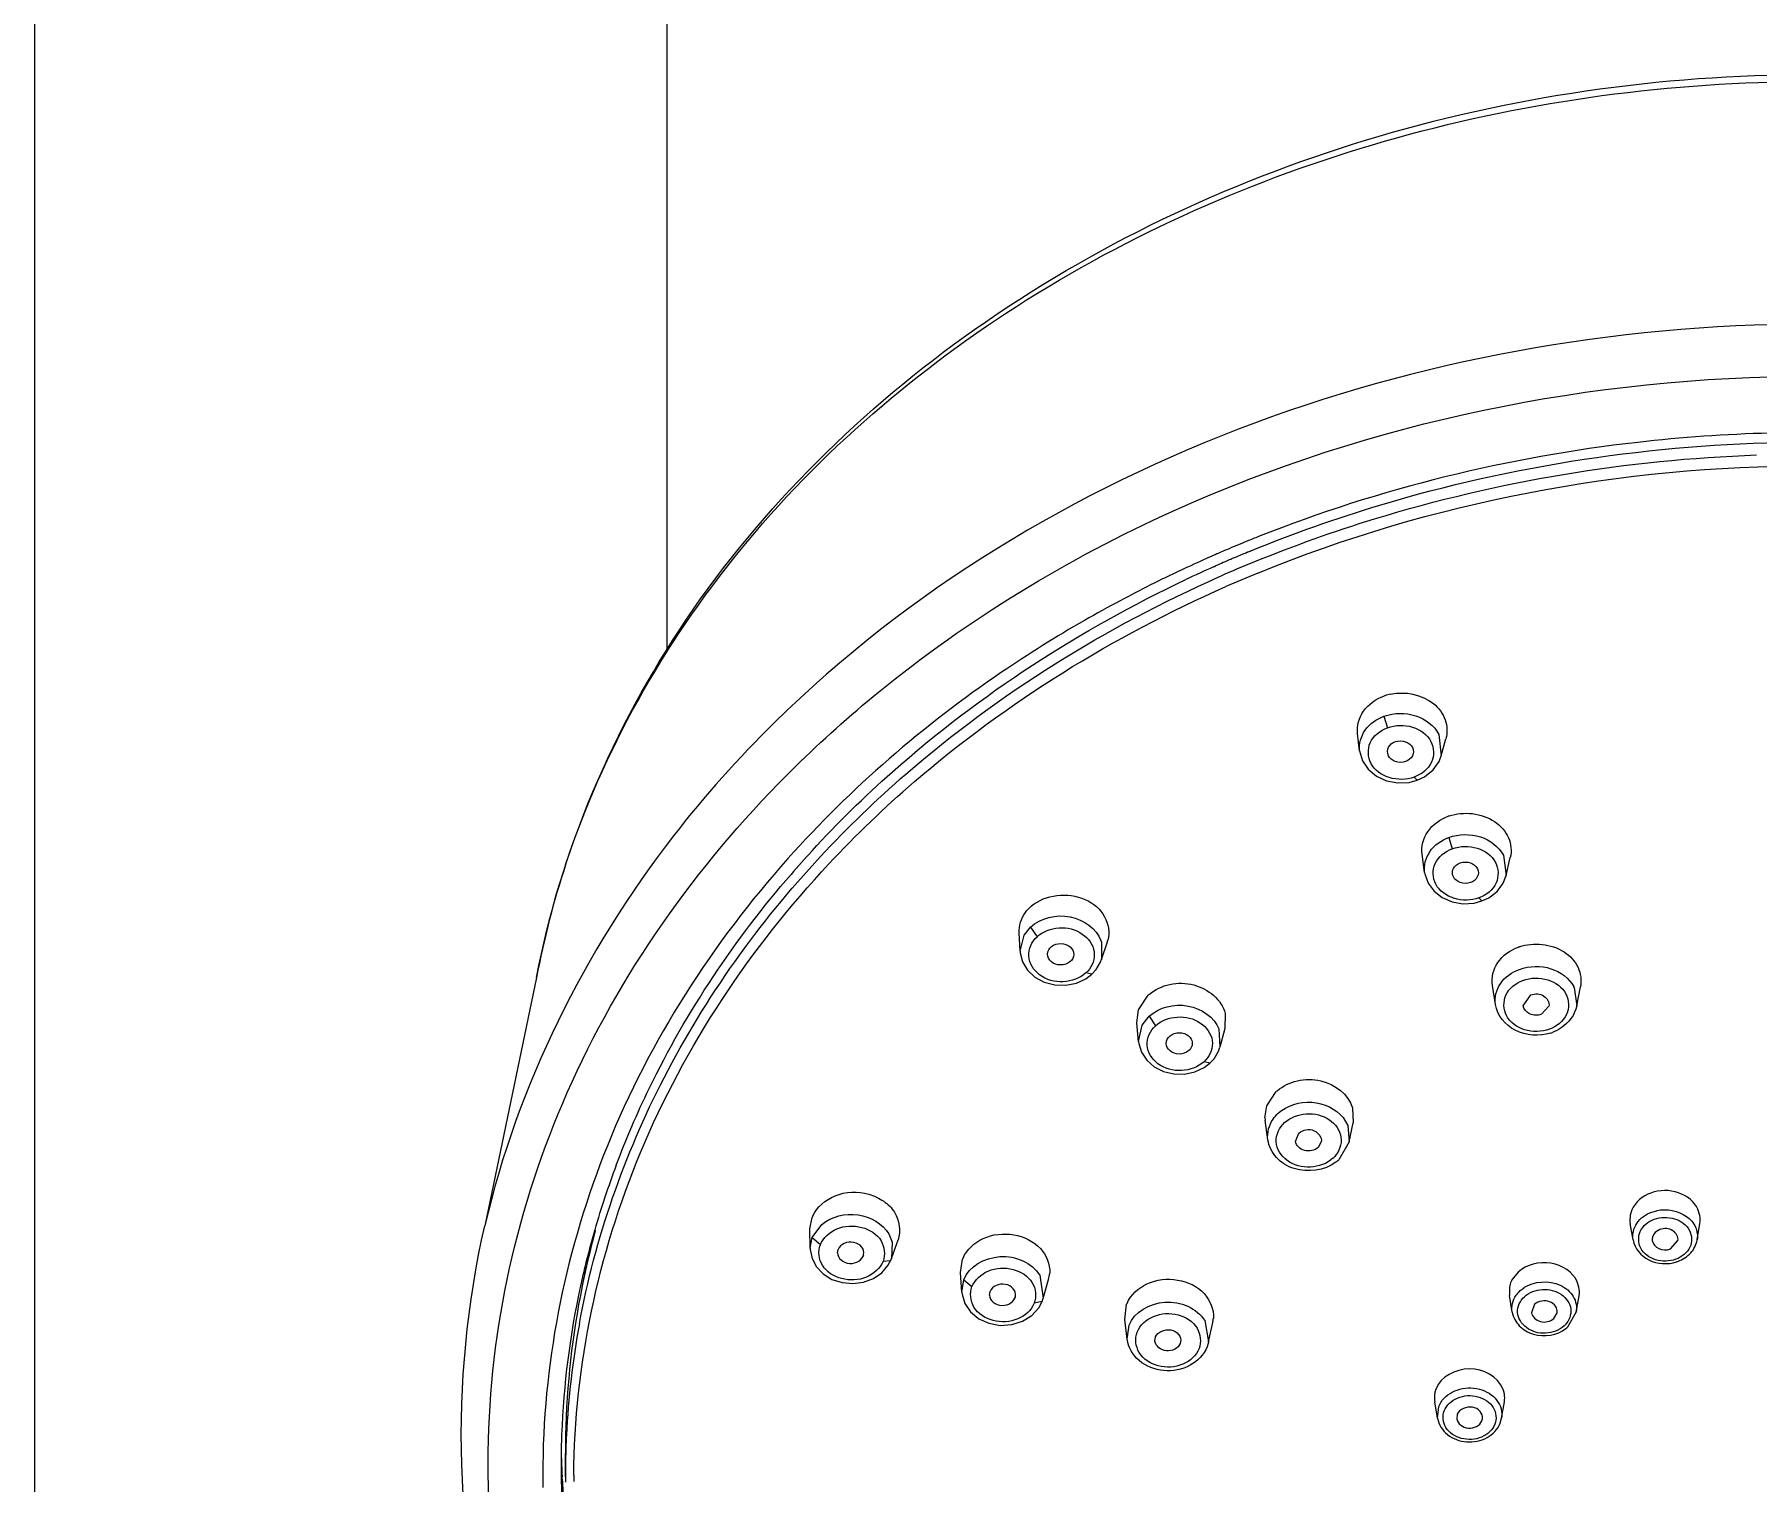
# Model space of a CAD drawing. Header units: millimetres. Extents: x 6110 to 6704, y -2661 to -1821.
# Drawn here: x 6292.53 to 6307.51, y -2176.6 to -2164.02 of the extents above; entities that cross this region are included whole.
import ezdxf

# ---------------------------------------------------------------- set-up
doc = ezdxf.new("R2010")
doc.units = ezdxf.units.MM
doc.header["$LTSCALE"] = 0.1
doc.layers.get('0').update_dxf_attribs({"lineweight": 15})
doc.layers.add('DIM', color=3, linetype='Continuous', lineweight=9)
doc.styles.get("Standard").update_dxf_attribs({"font": 'arial.ttf'})
doc.dimstyles.new('ISO-25', dxfattribs={"dimtxt": 2.5, "dimasz": 2.5, "dimexe": 1.25, "dimexo": 0.625, "dimtad": 1, "dimlfac": 5, "dimtxsty": 'Standard', "dimcen": 2.5, "dimadec": 0, "dimazin": 0, "dimtfac": 1, "dimtmove": 0, "dimatfit": 3, "dimfxl": 0, "dimarcsym": 0})

# ---------------------------------------------------------------- blocks, each defined once
blk = doc.blocks.new('*D77')
at = {"layer": 'Defpoints', "color": 0}
for p in [(6295.279, -2068.044), (6383.721, -2580.443), (6409.353, -2580.443)]:
    blk.add_point(p, dxfattribs=at)
at = {"layer": 'DIM', "color": 0, "lineweight": -2}
for p, q in [((6295.904, -2068.044), (6410.603, -2068.044)), ((6409.353, -2072.044), (6409.353, -2576.443)), ((6384.346, -2580.443), (6410.603, -2580.443))]:
    blk.add_line(p, q, dxfattribs=at)
at = {"layer": 'DIM', "color": 0}
for points in [[(6408.686, -2072.044), (6410.019, -2072.044), (6409.353, -2068.044)], [(6408.686, -2576.443), (6410.019, -2576.443), (6409.353, -2580.443)]]:
    blk.add_solid(points, dxfattribs=at)
at = {"layer": 'DIM', "color": 0, "insert": (6406.106, -2324.243), "char_height": 4, "attachment_point": 5, "rotation": 90}
blk.add_mtext('(2280)', dxfattribs=at)

msp = doc.modelspace()

# ---------------------------------------------------------------- linework, layer by layer
at = {"color": 7, "linetype": 'Continuous'}
for p, q in [((6292.5287, -2157.849), (6292.5287, -2215.5681)), ((6298.0287, -2157.849), (6298.0287, -2169.3871)), ((6303.0818, -2168.518), (6303.102, -2168.5097)), ((6304.2683, -2169.9447), (6304.2988, -2170.0438)), ((6304.0567, -2170.2458), (6304.0392, -2170.0947)), ((6304.7452, -2170.1021), (6304.7657, -2170.289)), ((6304.7657, -2170.2891), (6304.8068, -2170.1414)), ((6304.488, -2170.5194), (6304.5576, -2170.5009)), ((6304.5575, -2170.5008), (6304.5318, -2170.4733)), ((6304.8322, -2170.9991), (6304.8627, -2171.0967)), ((6304.6219, -2171.3036), (6304.6, -2171.1441)), ((6305.3066, -2171.1525), (6305.3305, -2171.3282)), ((6305.3304, -2171.3286), (6305.367, -2171.1724)), ((6305.0522, -2171.5689), (6305.1199, -2171.5507)), ((6305.1198, -2171.5507), (6305.0941, -2171.5232)), ((6301.1023, -2171.9876), (6301.0946, -2171.8291)), ((6301.1022, -2171.9874), (6301.1372, -2171.8475)), ((6301.1372, -2171.8475), (6301.1942, -2171.7774)), ((6301.1942, -2171.7774), (6301.25, -2171.8614)), ((6301.8607, -2171.9098), (6301.8095, -2172.0631)), ((6301.8107, -2171.9071), (6301.8098, -2172.0624)), ((6296.8961, -2172.216), (6296.4469, -2174.3761)), ((6301.7262, -2172.1885), (6301.6758, -2172.176)), ((6301.6761, -2172.2265), (6301.7263, -2172.1886)), ((6305.2378, -2172.4519), (6305.2116, -2172.2849)), ((6305.9226, -2172.3027), (6305.9452, -2172.4618)), ((6305.9451, -2172.4621), (6305.9775, -2172.2972)), ((6302.1321, -2172.4966), (6302.2166, -2172.3712)), ((6305.4794, -2172.4624), (6305.5455, -2172.3672)), ((6305.703, -2172.4652), (6305.6373, -2172.5363)), ((6302.1181, -2172.6104), (6302.1321, -2172.4966)), ((6302.1337, -2172.7743), (6302.1181, -2172.6103)), ((6302.1641, -2172.6301), (6302.2246, -2172.5537)), ((6302.2247, -2172.5537), (6302.2804, -2172.6362)), ((6302.8863, -2172.528), (6302.8846, -2172.6605)), ((6302.1336, -2172.7735), (6302.1641, -2172.6301)), ((6302.8327, -2172.664), (6302.8417, -2172.8197)), ((6302.8846, -2172.6605), (6302.8415, -2172.8208)), ((6302.7536, -2172.9611), (6302.7032, -2172.9486)), ((6302.7051, -2172.998), (6302.7537, -2172.9612)), ((6303.2479, -2173.3311), (6303.3316, -2173.2078)), ((6303.2327, -2173.4377), (6303.2479, -2173.3311)), ((6303.995, -2173.3489), (6304.0005, -2173.4797)), ((6303.2582, -2173.627), (6303.2347, -2173.4575)), ((6303.9131, -2173.435), (6303.9532, -2173.5041)), ((6303.9532, -2173.5041), (6303.9657, -2173.6452)), ((6303.9656, -2173.6455), (6304.0005, -2173.4797)), ((6303.4995, -2173.6412), (6303.5279, -2173.5701)), ((6303.7231, -2173.6465), (6303.6956, -2173.6939)), ((6303.9656, -2173.6451), (6303.8742, -2173.8012)), ((6306.4247, -2174.2374), (6306.4111, -2174.2825)), ((6306.5992, -2174.2556), (6306.6421, -2174.2447)), ((6307.0166, -2174.2856), (6306.9995, -2174.2313)), ((6296.4471, -2174.375), (6296.4469, -2174.3761)), ((6299.2752, -2174.4028), (6299.2943, -2174.3018)), ((6299.2767, -2174.5708), (6299.2752, -2174.4027)), ((6299.2943, -2174.4775), (6299.3793, -2174.3628)), ((6306.4348, -2174.4987), (6306.4105, -2174.3558)), ((6306.9927, -2174.4986), (6307.0167, -2174.3568)), ((6299.2767, -2174.5708), (6299.2943, -2174.4775)), ((6299.2943, -2174.4775), (6299.3656, -2174.5394)), ((6299.9599, -2174.4441), (6299.9905, -2174.5165)), ((6299.9839, -2174.6598), (6300.0409, -2174.4987)), ((6299.9905, -2174.5165), (6299.9839, -2174.6597)), ((6306.7595, -2174.5768), (6306.8253, -2174.5041)), ((6299.5157, -2174.6091), (6299.5212, -2174.5809)), ((6299.7395, -2174.6344), (6299.738, -2174.6386)), ((6299.9719, -2174.6799), (6299.9106, -2174.6846)), ((6299.953, -2174.7213), (6299.9803, -2174.6694)), ((6299.9839, -2174.6597), (6299.9806, -2174.6686)), ((6300.5844, -2174.7814), (6300.6027, -2174.6648)), ((6300.5961, -2174.9516), (6300.5844, -2174.7813)), ((6300.5961, -2174.9517), (6300.613, -2174.8441)), ((6300.613, -2174.8441), (6300.6843, -2174.9045)), ((6301.2742, -2174.8059), (6301.3045, -2175.0055)), ((6301.3041, -2175.0072), (6301.3507, -2174.8428)), ((6305.4348, -2174.7787), (6305.3815, -2174.8467)), ((6305.9645, -2174.9088), (6305.9501, -2174.8631)), ((6300.8363, -2174.9791), (6300.8417, -2174.9464)), ((6301.0601, -2174.9947), (6301.0573, -2175.0039)), ((6301.2951, -2175.0334), (6301.3046, -2175.0053)), ((6305.3596, -2174.9097), (6305.3591, -2174.982)), ((6305.3835, -2175.1254), (6305.3591, -2174.982)), ((6305.4532, -2174.9388), (6305.487, -2174.9145)), ((6305.9414, -2175.1253), (6305.9654, -2174.9836)), ((6301.2951, -2175.0335), (6301.2254, -2175.0487)), ((6302.0128, -2175.1895), (6302.0297, -2175.058)), ((6305.5788, -2175.0575), (6305.5508, -2175.1309)), ((6305.746, -2175.181), (6305.7741, -2175.1308)), ((6305.8684, -2175.2549), (6305.9414, -2175.1253)), ((6302.0348, -2175.362), (6302.0128, -2175.1895)), ((6302.0348, -2175.3619), (6302.0503, -2175.2409)), ((6302.7086, -2175.1999), (6302.7422, -2175.3853)), ((6302.7422, -2175.3853), (6302.7787, -2175.2176)), ((6302.2759, -2175.3792), (6302.2809, -2175.3422)), ((6302.4995, -2175.3856), (6302.4955, -2175.3994)), ((6302.742, -2175.3864), (6302.7292, -2175.4279)), ((6304.7338, -2176.0488), (6304.7093, -2175.9052)), ((6304.7448, -2175.9454), (6304.7637, -2175.912)), ((6305.2916, -2176.0487), (6305.3157, -2175.907)), ((6304.7338, -2176.0488), (6304.7448, -2175.9454)), ((6304.9057, -2176.0142), (6304.9011, -2176.0543)), ((6305.1197, -2176.0712), (6305.1243, -2176.0541)), ((6305.2797, -2176.0913), (6305.2894, -2176.0488)), ((6297.1472, -2176.558), (6297.1471, -2176.3554)), ((6297.1096, -2176.4626), (6297.1096, -2176.4641)), ((6297.1195, -2176.5788), (6297.1184, -2176.5576))]:
    msp.add_line(p, q, dxfattribs=at)
for points in [[(6304.0567, -2170.2461), (6304.0815, -2170.332), (6304.131, -2170.4059), (6304.2024, -2170.4655), (6304.2905, -2170.5062), (6304.3883, -2170.5247), (6304.488, -2170.5194)], [(6304.5576, -2170.5009), (6304.6215, -2170.4706), (6304.6953, -2170.4118), (6304.7471, -2170.3378), (6304.7657, -2170.289)], [(6304.6219, -2171.3036), (6304.6238, -2171.3151), (6304.6517, -2171.395), (6304.7034, -2171.4654), (6304.7748, -2171.5211), (6304.8608, -2171.5584), (6304.9555, -2171.5748), (6305.0522, -2171.5689)], [(6305.1199, -2171.5507), (6305.1797, -2171.5229), (6305.2519, -2171.4675), (6305.3043, -2171.3972), (6305.3305, -2171.3281)], [(6301.1022, -2171.9874), (6301.1033, -2172.0017), (6301.1238, -2172.0811), (6301.1675, -2172.1532), (6301.2316, -2172.2131), (6301.3122, -2172.2568), (6301.4038, -2172.281), (6301.4996, -2172.2838), (6301.5926, -2172.2652), (6301.6761, -2172.2265)], [(6301.7263, -2172.1886), (6301.7645, -2172.1471), (6301.8047, -2172.0765), (6301.8095, -2172.0632)], [(6302.1336, -2172.7734), (6302.1356, -2172.7897), (6302.1594, -2172.8664), (6302.2051, -2172.9353), (6302.2699, -2172.992), (6302.35, -2173.0327), (6302.4399, -2173.0544), (6302.5334, -2173.0557), (6302.6239, -2173.0364), (6302.7051, -2172.998)], [(6302.7537, -2172.9611), (6302.7897, -2172.9225), (6302.8294, -2172.8555), (6302.8414, -2172.8209)], [(6299.2767, -2174.5708), (6299.2771, -2174.5829), (6299.2931, -2174.6608), (6299.3318, -2174.7331), (6299.3909, -2174.7945), (6299.4665, -2174.8411), (6299.5538, -2174.8696), (6299.6473, -2174.8781), (6299.7403, -2174.8659), (6299.8262, -2174.8336), (6299.899, -2174.7838), (6299.953, -2174.7213)], [(6300.5961, -2174.9518), (6300.5979, -2174.9693), (6300.6226, -2175.0512), (6300.6725, -2175.1245), (6300.744, -2175.1833), (6300.8319, -2175.2232), (6300.9298, -2175.241), (6301.0298, -2175.2351), (6301.124, -2175.2058), (6301.2047, -2175.1557), (6301.2658, -2175.0889), (6301.2951, -2175.0335)]]:
    msp.add_lwpolyline(points, dxfattribs=at)
for centre, radius, start, end in [((6307.649, -2179.6424), 12.1156, 112.16862, 113.08852), ((6307.6792, -2179.7162), 12.1953, 111.66378, 112.16908), ((6307.5641, -2179.4475), 11.903, 113.98884, 115.15421), ((6307.5904, -2179.5062), 11.9674, 113.77765, 113.98965), ((6307.6122, -2179.556), 12.0217, 113.08881, 113.7773), ((6307.6062, -2179.4607), 11.8411, 113.21502, 113.9342), ((6307.6367, -2179.5319), 11.9186, 112.46774, 113.1622), ((6307.4797, -2179.2702), 11.7066, 115.14915, 118.05816), ((6307.5662, -2179.3712), 11.7431, 114.01773, 115.31153), ((6307.6343, -2179.5621), 11.8459, 112.3203, 113.82973), ((6307.6381, -2179.5878), 11.7692, 112.3127, 113.77506), ((6307.3606, -2179.0451), 11.4519, 118.06199, 119.83687), ((6304.4152, -2170.1713), 0.4283, 108.95308, 110.06869), ((6304.4204, -2170.1871), 0.4449, 102.22892, 108.92143), ((6304.9748, -2171.2168), 0.4283, 108.98986, 110.06877), ((6306.0926, -2177.3619), 9.2342, 137.42197, 139.12734), ((6304.5619, -2173.6753), 7.8035, 161.78215, 169.22151), ((6301.4289, -2171.8593), 0.3485, 130.54349, 132.33904), ((6301.5612, -2171.9865), 0.2619, 17.64567, 20.6086), ((6301.6002, -2171.8228), 0.2746, 341.53967, 345.45565), ((6305.585, -2172.3543), 0.4283, 109.02459, 110.06884), ((6301.5085, -2171.9923), 0.2485, 312.31825, 317.51375), ((6305.6822, -2172.4233), 0.269, 26.61803, 28.32446), ((6302.4512, -2172.6287), 0.3484, 130.59947, 132.33925), ((6305.5983, -2172.3237), 0.3934, 287.36357, 290.05258), ((6302.5362, -2172.7652), 0.2481, 312.31834, 317.51878), ((6303.566, -2173.4651), 0.3481, 130.65167, 132.33944), ((6303.4968, -2173.421), 0.2647, 183.63078, 187.92665), ((6303.6567, -2173.6054), 0.2479, 312.34462, 317.56726), ((6303.6466, -2173.551), 0.3382, 306.54575, 312.29862), ((6304.7568, -2176.5416), 7.6565, 159.39521, 163.84461), ((6304.6408, -2176.5071), 7.5355, 163.85109, 166.40539), ((6304.6568, -2176.3907), 7.5129, 164.80983, 167.2912), ((6299.5528, -2174.4042), 0.278, 156.45713, 158.39276), ((6306.6175, -2174.3209), 0.21, 169.46283, 189.59819), ((6306.8094, -2174.3216), 0.2103, 350.37388, 9.85228), ((6300.861, -2174.7671), 0.2778, 156.51221, 158.39291), ((6306.7187, -2174.3932), 0.3104, 287.80405, 290.06562), ((6304.5812, -2176.4925), 7.4741, 166.40735, 167.67648), ((6304.5998, -2176.3777), 7.4545, 167.29298, 168.57127), ((6301.0935, -2174.7697), 0.2674, 344.14445, 356.29253), ((6305.5726, -2174.9489), 0.2167, 155.59735, 169.57002), ((6305.5813, -2174.9525), 0.2261, 152.09633, 155.66814), ((6304.4718, -2176.4695), 7.3624, 167.6698, 177.85247), ((6304.5131, -2176.3607), 7.366, 168.56727, 178.71857), ((6305.7585, -2174.9488), 0.2098, 350.43663, 11.03008), ((6302.2875, -2175.1602), 0.2773, 156.56284, 158.39303), ((6304.5083, -2176.5616), 7.3613, 169.55219, 177.15936), ((6302.5201, -2175.1612), 0.2647, 347.71017, 356.31056), ((6305.6973, -2175.0957), 0.204, 312.33311, 316.56268), ((6305.6903, -2175.0593), 0.2646, 307.46791, 312.32023), ((6304.9152, -2175.8704), 0.2088, 171.0652, 189.61241), ((6304.9173, -2175.8709), 0.211, 169.84264, 171.0108), ((6304.9205, -2175.8716), 0.2142, 158.37429, 169.81821), ((6305.0983, -2175.8758), 0.2207, 20.21761, 22.36304), ((6305.1041, -2175.8738), 0.2146, 10.5459, 20.24521), ((6305.1081, -2175.873), 0.2105, 9.49206, 10.51688), ((6305.1096, -2175.8724), 0.2089, 350.46783, 9.41911), ((6304.3991, -2176.4633), 7.2895, 177.87982, 179.13433), ((6304.4293, -2176.3557), 7.2822, 178.74292, 179.99789), ((6304.4494, -2176.5572), 7.3023, 177.17078, 178.43715), ((6304.3933, -2176.4632), 7.2837, 179.1344, 179.99841), ((6304.4175, -2176.1982), 7.3079, 180.92943, 181.25116), ((6304.4258, -2176.198), 7.3162, 181.25125, 182.05761), ((6304.4315, -2176.5567), 7.2844, 178.43707, 179.99775), ((6304.3611, -2176.532), 7.4103, 179.37885, 180.92612), ((6304.4318, -2176.4628), 7.3222, 180.0101, 180.92651), ((6304.4372, -2176.1976), 7.3276, 182.0576, 182.81614), ((6304.457, -2176.1965), 7.3474, 182.98194, 184.63595), ((6304.4481, -2176.5567), 7.3009, 180.01011, 180.38001), ((6304.4677, -2176.5996), 7.2472, 179.5663, 179.99815)]:
    msp.add_arc(centre, radius, start, end, dxfattribs=at)
for centre, major_axis, ratio in [((6304.4117, -2170.2519), (0.1135, -0.001), 0.8230583), ((6304.9761, -2171.3057), (0.1131, -0.0004), 0.8215557), ((6301.4562, -2172.0138), (0.1137, -0.0013), 0.8200837), ((6302.4876, -2172.7893), (0.1132, -0.0005), 0.8203578)]:
    msp.add_ellipse(centre, major_axis=major_axis, ratio=ratio, dxfattribs=at)
for centre, major_axis, ratio, start_param, end_param in [((6299.6296, -2174.6097), (0.1139, -0.0007), 0.8174304, -3.1404286, 2.8341339), ((6300.9495, -2174.9751), (0.1133, -0.0003), 0.8192758, -3.0960768, 2.8300737)]:
    msp.add_ellipse(centre, major_axis=major_axis, ratio=ratio, start_param=start_param, end_param=end_param, dxfattribs=at)
for points, knots in [([(6296.8961, -2172.2161), (6297.1056, -2171.1132), (6298.047, -2168.9192), (6300.6496, -2166.3691), (6304.0976, -2164.7361), (6307.9825, -2164.1752), (6311.8676, -2164.7347), (6315.3161, -2166.3666), (6317.9197, -2168.9157), (6318.8618, -2171.1094), (6319.0717, -2172.2122)], [0, 0, 0, 0, 0.1151373, 0.2369225, 0.3661096, 0.5000009, 0.633892, 0.7630785, 0.884863, 1, 1, 1, 1]), ([(6297.1496, -2171.2357), (6297.4742, -2170.2485), (6298.561, -2168.3318), (6301.1252, -2166.1417), (6304.3755, -2164.744), (6307.9818, -2164.2644), (6311.5883, -2164.7423), (6314.8393, -2166.1386), (6317.4046, -2168.3275), (6318.4923, -2170.2437), (6318.8175, -2171.2308)], [0, 0, 0, 0, 0.1147294, 0.2368488, 0.3662357, 0.4999961, 0.6337568, 0.7631452, 0.8852681, 1, 1, 1, 1]), ([(6317.1838, -2170.1815), (6314.9219, -2167.8426), (6308.1264, -2165.2964), (6301.295, -2167.7098), (6298.9675, -2169.9989)], [0, 0, 0, 0, 0.4991622, 1, 1, 1, 1]), ([(6302.4322, -2168.1606), (6304.1561, -2167.3815), (6307.9851, -2166.5958), (6311.8142, -2167.3813), (6313.538, -2168.1604)], [0, 0, 0, 0, 0.5000121, 1, 1, 1, 1]), ([(6307.6249, -2167.4823), (6307.2411, -2167.4926), (6305.7273, -2167.5979), (6304.2302, -2167.964), (6303.1772, -2168.3823)], [0, 0, 0, 0, 0.2530824, 1, 1, 1, 1]), ([(6303.1111, -2168.5059), (6303.478, -2168.3553), (6304.9938, -2167.8188), (6306.6115, -2167.5774), (6307.8215, -2167.5625)], [0, 0, 0, 0, 0.2468086, 1, 1, 1, 1]), ([(6303.1446, -2168.6), (6303.4855, -2168.4604), (6304.8914, -2167.9587), (6306.3866, -2167.7127), (6307.5093, -2167.6722)], [0, 0, 0, 0, 0.2469191, 1, 1, 1, 1]), ([(6303.1697, -2168.6998), (6304.6822, -2168.079), (6307.9848, -2167.4544), (6311.2874, -2168.0787), (6312.7999, -2168.6993)], [0, 0, 0, 0, 0.500006, 1, 1, 1, 1]), ([(6299.1478, -2170.3826), (6299.3783, -2170.1558), (6300.3675, -2169.2714), (6301.5188, -2168.5734), (6302.4322, -2168.1606)], [0, 0, 0, 0, 0.243913, 1, 1, 1, 1]), ([(6299.293, -2171.1141), (6299.5141, -2170.8734), (6300.475, -2169.9315), (6301.6261, -2169.1903), (6302.5456, -2168.7555)], [0, 0, 0, 0, 0.243223, 1, 1, 1, 1]), ([(6299.3664, -2171.165), (6299.6008, -2170.9126), (6300.6221, -2169.9282), (6301.8518, -2169.168), (6302.832, -2168.7333)], [0, 0, 0, 0, 0.2431431, 1, 1, 1, 1]), ([(6299.4396, -2171.2282), (6299.6735, -2170.9777), (6300.6918, -2170.0008), (6301.9171, -2169.2474), (6302.8933, -2168.8173)], [0, 0, 0, 0, 0.2431449, 1, 1, 1, 1]), ([(6301.6629, -2169.1112), (6301.4172, -2169.2521), (6300.4797, -2169.8373), (6299.6311, -2170.5681), (6299.0838, -2171.1811)], [0, 0, 0, 0, 0.2563104, 1, 1, 1, 1]), ([(6304.0392, -2170.0948), (6304.0315, -2170.0284), (6304.0736, -2169.8787), (6304.1989, -2169.7943), (6304.2682, -2169.769)], [0, 0, 0, 0, 0.4749982, 1, 1, 1, 1]), ([(6304.3261, -2169.7523), (6304.4502, -2169.7253), (6304.6642, -2169.7663), (6304.8164, -2169.9662), (6304.8216, -2170.0883), (6304.8068, -2170.1413)], [0, 0, 0, 0, 0.5282707, 0.7710378, 1, 1, 1, 1]), ([(6304.2683, -2169.9447), (6304.3551, -2169.913), (6304.5472, -2169.9076), (6304.7058, -2170.0262), (6304.7452, -2170.1021)], [0, 0, 0, 0, 0.5195925, 1, 1, 1, 1]), ([(6298.9675, -2169.9989), (6298.6534, -2170.3078), (6297.5199, -2171.57), (6296.73, -2173.152), (6296.4471, -2174.375)], [0, 0, 0, 0, 0.2597811, 1, 1, 1, 1]), ([(6304.0567, -2170.2458), (6304.0496, -2170.1845), (6304.0884, -2170.0461), (6304.2042, -2169.9681), (6304.2683, -2169.9447)], [0, 0, 0, 0, 0.4751138, 1, 1, 1, 1]), ([(6304.5318, -2170.4733), (6304.4634, -2170.4983), (6304.3135, -2170.5024), (6304.1308, -2170.3769), (6304.1207, -2170.1535), (6304.2365, -2170.0666), (6304.2988, -2170.0438)], [0, 0, 0, 0, 0.2739558, 0.5258262, 0.7507767, 1, 1, 1, 1]), ([(6304.2988, -2170.0438), (6304.3673, -2170.0188), (6304.5171, -2170.0147), (6304.6998, -2170.1402), (6304.7099, -2170.3636), (6304.5941, -2170.4506), (6304.5318, -2170.4733)], [0, 0, 0, 0, 0.273956, 0.5258265, 0.7507764, 1, 1, 1, 1]), ([(6298.8528, -2182.1796), (6298.0938, -2181.3677), (6296.8619, -2179.5044), (6296.2505, -2176.2293), (6297.0286, -2172.982), (6298.3493, -2171.1679), (6299.1478, -2170.3826)], [0, 0, 0, 0, 0.2549214, 0.4986279, 0.7431334, 1, 1, 1, 1]), ([(6304.6, -2171.1441), (6304.5909, -2171.0774), (6304.6314, -2170.9254), (6304.7578, -2170.8401), (6304.8278, -2170.8145)], [0, 0, 0, 0, 0.4745667, 1, 1, 1, 1]), ([(6304.8354, -2170.8118), (6304.961, -2170.7686), (6305.1904, -2170.7923), (6305.3667, -2170.9881), (6305.3802, -2171.1165), (6305.367, -2171.1723)], [0, 0, 0, 0, 0.5275282, 0.772164, 1, 1, 1, 1]), ([(6304.8322, -2170.9991), (6304.9185, -2170.9676), (6305.1086, -2170.9616), (6305.2669, -2171.0777), (6305.3066, -2171.1525)], [0, 0, 0, 0, 0.5200609, 1, 1, 1, 1]), ([(6304.6219, -2171.3031), (6304.6134, -2171.2416), (6304.6509, -2171.1014), (6304.7676, -2171.0227), (6304.8322, -2170.9991)], [0, 0, 0, 0, 0.4742417, 1, 1, 1, 1]), ([(6305.0941, -2171.5232), (6305.026, -2171.548), (6304.8772, -2171.5523), (6304.6951, -2171.4279), (6304.6855, -2171.2055), (6304.8008, -2171.1193), (6304.8627, -2171.0967)], [0, 0, 0, 0, 0.2739553, 0.5258225, 0.7507077, 1, 1, 1, 1]), ([(6304.8627, -2171.0967), (6304.9308, -2171.0718), (6305.0797, -2171.0675), (6305.2618, -2171.192), (6305.2714, -2171.4143), (6305.1561, -2171.5005), (6305.0941, -2171.5232)], [0, 0, 0, 0, 0.2739524, 0.5258199, 0.750707, 1, 1, 1, 1]), ([(6299.0838, -2171.1811), (6298.4287, -2171.9148), (6297.3614, -2173.5703), (6296.9615, -2175.5087), (6296.9512, -2176.4517)], [0, 0, 0, 0, 0.5105183, 1, 1, 1, 1]), ([(6297.2207, -2176.5447), (6297.2279, -2175.5893), (6297.6433, -2173.6207), (6298.7579, -2171.9585), (6299.4396, -2171.2282)], [0, 0, 0, 0, 0.4888377, 1, 1, 1, 1]), ([(6297.2691, -2175.2267), (6297.4058, -2174.485), (6297.9214, -2173.0073), (6298.832, -2171.7401), (6299.3664, -2171.165)], [0, 0, 0, 0, 0.4899744, 1, 1, 1, 1]), ([(6297.5901, -2173.8472), (6297.6752, -2173.6207), (6298.065, -2172.714), (6298.623, -2171.882), (6299.11, -2171.3192)], [0, 0, 0, 0, 0.2453028, 1, 1, 1, 1]), ([(6301.2024, -2171.5944), (6301.321, -2171.4929), (6301.6131, -2171.4631), (6301.8575, -2171.6654), (6301.8833, -2171.8252), (6301.866, -2171.8918)], [0, 0, 0, 0, 0.519086, 0.7713709, 1, 1, 1, 1]), ([(6301.0946, -2171.8292), (6301.0917, -2171.7672), (6301.1207, -2171.6788), (6301.1778, -2171.6166), (6301.1942, -2171.6017)], [0, 0, 0, 0, 0.7363118, 1, 1, 1, 1]), ([(6301.1942, -2171.7774), (6301.282, -2171.6974), (6301.5407, -2171.6319), (6301.7668, -2171.7892), (6301.8063, -2171.8943)], [0, 0, 0, 0, 0.5140827, 1, 1, 1, 1]), ([(6301.6758, -2172.176), (6301.6235, -2172.2236), (6301.4774, -2172.2753), (6301.2663, -2172.2212), (6301.1423, -2172.0357), (6301.2046, -2171.9028), (6301.25, -2171.8614)], [0, 0, 0, 0, 0.2655724, 0.5344922, 0.7693181, 1, 1, 1, 1]), ([(6301.25, -2171.8614), (6301.3007, -2171.8152), (6301.4422, -2171.7635), (6301.6483, -2171.8116), (6301.7787, -2171.9826), (6301.7317, -2172.1165), (6301.6917, -2172.1601)], [0, 0, 0, 0, 0.2650289, 0.5346992, 0.771711, 1, 1, 1, 1]), ([(6305.2116, -2172.2849), (6305.2012, -2172.2181), (6305.2401, -2172.064), (6305.3675, -2171.9778), (6305.438, -2171.952)], [0, 0, 0, 0, 0.4741531, 1, 1, 1, 1]), ([(6305.4454, -2171.9494), (6305.5689, -2171.9068), (6305.7935, -2171.9284), (6305.9707, -2172.1165), (6305.9883, -2172.242), (6305.9775, -2172.2972)], [0, 0, 0, 0, 0.5276676, 0.7726075, 1, 1, 1, 1]), ([(6305.2378, -2172.4519), (6305.2282, -2172.3904), (6305.2643, -2172.2485), (6305.3819, -2172.1694), (6305.4469, -2172.1456)], [0, 0, 0, 0, 0.4733973, 1, 1, 1, 1]), ([(6305.4469, -2172.1456), (6305.5326, -2172.1143), (6305.721, -2172.1077), (6305.8791, -2172.2217), (6305.9189, -2172.2956)], [0, 0, 0, 0, 0.5205496, 1, 1, 1, 1]), ([(6302.2245, -2172.3642), (6302.3253, -2172.2778), (6302.6153, -2172.2126), (6302.8575, -2172.4087), (6302.8863, -2172.528)], [0, 0, 0, 0, 0.5197314, 1, 1, 1, 1]), ([(6305.7074, -2172.6656), (6305.6396, -2172.6904), (6305.4916, -2172.6947), (6305.3101, -2172.5711), (6305.3009, -2172.3497), (6305.4157, -2172.2641), (6305.4773, -2172.2415)], [0, 0, 0, 0, 0.2739611, 0.5258286, 0.7506752, 1, 1, 1, 1]), ([(6305.4773, -2172.2415), (6305.5451, -2172.2168), (6305.6932, -2172.2124), (6305.8747, -2172.3361), (6305.8838, -2172.5575), (6305.7691, -2172.6431), (6305.7074, -2172.6656)], [0, 0, 0, 0, 0.2739611, 0.5258285, 0.7506752, 1, 1, 1, 1]), ([(6302.2246, -2172.5537), (6302.3116, -2172.4745), (6302.5664, -2172.4083), (6302.7921, -2172.5606), (6302.8327, -2172.664)], [0, 0, 0, 0, 0.5144311, 1, 1, 1, 1]), ([(6305.7157, -2172.6991), (6305.6183, -2172.7295), (6305.4004, -2172.721), (6305.2525, -2172.5451), (6305.2379, -2172.4522)], [0, 0, 0, 0, 0.5203155, 1, 1, 1, 1]), ([(6305.6373, -2172.5363), (6305.6054, -2172.548), (6305.5344, -2172.548), (6305.4835, -2172.4919), (6305.4794, -2172.4624)], [0, 0, 0, 0, 0.5321204, 1, 1, 1, 1]), ([(6305.5455, -2172.3672), (6305.5814, -2172.3541), (6305.6639, -2172.3557), (6305.7087, -2172.4333), (6305.703, -2172.4652)], [0, 0, 0, 0, 0.5404213, 1, 1, 1, 1]), ([(6305.9452, -2172.4617), (6305.9301, -2172.5391), (6305.8563, -2172.6369), (6305.7598, -2172.6834), (6305.7331, -2172.6932)], [0, 0, 0, 0, 0.7355976, 1, 1, 1, 1]), ([(6302.2804, -2172.6362), (6302.3308, -2172.5902), (6302.4713, -2172.5387), (6302.6764, -2172.5861), (6302.8059, -2172.7564), (6302.7588, -2172.8893), (6302.7191, -2172.9327)], [0, 0, 0, 0, 0.2650177, 0.5347024, 0.7716486, 1, 1, 1, 1]), ([(6302.7032, -2172.9486), (6302.6512, -2172.9959), (6302.5061, -2173.0475), (6302.2959, -2172.9941), (6302.173, -2172.8093), (6302.2352, -2172.6774), (6302.2804, -2172.6362)], [0, 0, 0, 0, 0.2655668, 0.5344928, 0.7692358, 1, 1, 1, 1]), ([(6303.3393, -2173.201), (6303.4377, -2173.1165), (6303.7196, -2173.0507), (6303.9607, -2173.2333), (6303.995, -2173.3489)], [0, 0, 0, 0, 0.518312, 1, 1, 1, 1]), ([(6303.3477, -2173.3971), (6303.4238, -2173.3277), (6303.6413, -2173.2608), (6303.8507, -2173.3557), (6303.9131, -2173.435)], [0, 0, 0, 0, 0.5049772, 1, 1, 1, 1]), ([(6303.2583, -2173.627), (6303.2497, -2173.5658), (6303.2746, -2173.4745), (6303.3312, -2173.4121), (6303.3477, -2173.3971)], [0, 0, 0, 0, 0.7345795, 1, 1, 1, 1]), ([(6303.8237, -2173.7886), (6303.772, -2173.8357), (6303.6277, -2173.8871), (6303.4185, -2173.8342), (6303.2963, -2173.6501), (6303.3584, -2173.519), (6303.4033, -2173.478)], [0, 0, 0, 0, 0.2655738, 0.5345048, 0.7691951, 1, 1, 1, 1]), ([(6303.4033, -2173.478), (6303.4536, -2173.4323), (6303.5932, -2173.3809), (6303.7973, -2173.4277), (6303.9261, -2173.5973), (6303.8792, -2173.7294), (6303.8397, -2173.7727)], [0, 0, 0, 0, 0.2650223, 0.534723, 0.7716333, 1, 1, 1, 1]), ([(6303.848, -2173.8227), (6303.7505, -2173.8951), (6303.5356, -2173.9244), (6303.3242, -2173.7969), (6303.2664, -2173.6842), (6303.2584, -2173.6276)], [0, 0, 0, 0, 0.5076286, 0.7609035, 1, 1, 1, 1]), ([(6303.6956, -2173.6939), (6303.6656, -2173.7212), (6303.5765, -2173.7426), (6303.504, -2173.6777), (6303.4995, -2173.6412)], [0, 0, 0, 0, 0.5248954, 1, 1, 1, 1]), ([(6303.5279, -2173.5701), (6303.561, -2173.5399), (6303.663, -2173.5177), (6303.7305, -2173.6084), (6303.7231, -2173.6465)], [0, 0, 0, 0, 0.5353526, 1, 1, 1, 1]), ([(6299.2979, -2174.2931), (6299.3331, -2174.2123), (6299.4927, -2174.0796), (6299.7422, -2174.0728), (6299.9182, -2174.1533), (6300.0459, -2174.2762), (6300.0678, -2174.4224), (6300.0409, -2174.4986)], [0, 0, 0, 0, 0.2451066, 0.516577, 0.6502517, 0.7752241, 1, 1, 1, 1]), ([(6306.9995, -2174.2313), (6306.9684, -2174.1645), (6306.8316, -2174.0583), (6306.6648, -2174.0629), (6306.5891, -2174.0905)], [0, 0, 0, 0, 0.4776739, 1, 1, 1, 1]), ([(6299.3793, -2174.3628), (6299.4624, -2174.2938), (6299.6939, -2174.236), (6299.9059, -2174.3549), (6299.9599, -2174.4441)], [0, 0, 0, 0, 0.508894, 1, 1, 1, 1]), ([(6306.4348, -2174.4987), (6306.4266, -2174.4501), (6306.4544, -2174.3372), (6306.5476, -2174.2744), (6306.5992, -2174.2556)], [0, 0, 0, 0, 0.4727664, 1, 1, 1, 1]), ([(6306.642, -2174.2432), (6306.7279, -2174.2247), (6306.8739, -2174.2491), (6306.9872, -2174.3788), (6306.999, -2174.4615), (6306.9927, -2174.4986)], [0, 0, 0, 0, 0.5301052, 0.7731478, 1, 1, 1, 1]), ([(6298.7763, -2182.2436), (6297.7805, -2181.2037), (6296.2273, -2178.6963), (6296.135, -2175.7238), (6296.4471, -2174.375)], [0, 0, 0, 0, 0.5098061, 1, 1, 1, 1]), ([(6299.3656, -2174.5394), (6299.3898, -2174.4783), (6299.508, -2174.3765), (6299.7248, -2174.3667), (6299.9143, -2174.4795), (6299.9326, -2174.6289), (6299.9106, -2174.6846)], [0, 0, 0, 0, 0.2467467, 0.5204507, 0.7749391, 1, 1, 1, 1]), ([(6306.808, -2174.6663), (6306.7525, -2174.6866), (6306.6311, -2174.6902), (6306.4823, -2174.5888), (6306.4748, -2174.4074), (6306.5689, -2174.3372), (6306.6194, -2174.3187)], [0, 0, 0, 0, 0.2739505, 0.525818, 0.7506614, 1, 1, 1, 1]), ([(6306.668, -2174.4082), (6306.6476, -2174.4157), (6306.6107, -2174.4404), (6306.5992, -2174.4848), (6306.6021, -2174.5041)], [0, 0, 0, 0, 0.5272042, 1, 1, 1, 1]), ([(6306.6194, -2174.3187), (6306.675, -2174.2984), (6306.7964, -2174.2948), (6306.9452, -2174.3962), (6306.9527, -2174.5777), (6306.8586, -2174.6478), (6306.808, -2174.6663)], [0, 0, 0, 0, 0.2739505, 0.525818, 0.7506614, 1, 1, 1, 1]), ([(6306.8253, -2174.5041), (6306.8303, -2174.4723), (6306.7848, -2174.3967), (6306.7035, -2174.3952), (6306.668, -2174.4082)], [0, 0, 0, 0, 0.4600864, 1, 1, 1, 1]), ([(6299.9106, -2174.6846), (6299.8864, -2174.7457), (6299.7682, -2174.8475), (6299.5513, -2174.8573), (6299.3619, -2174.7445), (6299.3436, -2174.5951), (6299.3656, -2174.5394)], [0, 0, 0, 0, 0.2467464, 0.5204503, 0.7749394, 1, 1, 1, 1]), ([(6300.6062, -2174.6564), (6300.6385, -2174.582), (6300.7797, -2174.4562), (6301.0483, -2174.4293), (6301.2933, -2174.5411), (6301.3652, -2174.7109), (6301.3604, -2174.787)], [0, 0, 0, 0, 0.2428958, 0.5123226, 0.7716825, 1, 1, 1, 1]), ([(6306.4348, -2174.4987), (6306.4472, -2174.5714), (6306.5657, -2174.708), (6306.7369, -2174.7133), (6306.8136, -2174.6887)], [0, 0, 0, 0, 0.4783327, 1, 1, 1, 1]), ([(6306.6021, -2174.5041), (6306.6067, -2174.5334), (6306.6574, -2174.5886), (6306.7279, -2174.5884), (6306.7595, -2174.5768)], [0, 0, 0, 0, 0.4682321, 1, 1, 1, 1]), ([(6306.8252, -2174.6847), (6306.867, -2174.6694), (6306.9435, -2174.6216), (6306.9856, -2174.5399), (6306.9927, -2174.4986)], [0, 0, 0, 0, 0.5148062, 1, 1, 1, 1]), ([(6299.9803, -2174.6694), (6299.9795, -2174.6714), (6299.9771, -2174.6754), (6299.9738, -2174.6785), (6299.9719, -2174.6799)], [0, 0, 0, 0, 0.4834261, 1, 1, 1, 1]), ([(6300.613, -2174.8441), (6300.6587, -2174.7288), (6300.9284, -2174.5732), (6301.2069, -2174.697), (6301.2742, -2174.8059)], [0, 0, 0, 0, 0.4920607, 1, 1, 1, 1]), ([(6305.9501, -2174.8631), (6305.9125, -2174.7774), (6305.7207, -2174.6551), (6305.5079, -2174.7121), (6305.4348, -2174.7787)], [0, 0, 0, 0, 0.4862169, 1, 1, 1, 1]), ([(6300.6843, -2174.9045), (6300.7084, -2174.8437), (6300.8256, -2174.7423), (6301.0413, -2174.7322), (6301.2296, -2174.8448), (6301.2474, -2174.9933), (6301.2254, -2175.0487)], [0, 0, 0, 0, 0.2467509, 0.5204503, 0.7748825, 1, 1, 1, 1]), ([(6302.0331, -2175.0498), (6302.0652, -2174.9757), (6302.2056, -2174.8501), (6302.4732, -2174.8225), (6302.7176, -2174.9333), (6302.7891, -2175.1025), (6302.7843, -2175.1782)], [0, 0, 0, 0, 0.243075, 0.5126382, 0.7718726, 1, 1, 1, 1]), ([(6305.4862, -2174.9132), (6305.5741, -2174.8553), (6305.7633, -2174.844), (6305.9264, -2174.9773), (6305.949, -2175.0804), (6305.9414, -2175.1253)], [0, 0, 0, 0, 0.5239797, 0.7734946, 1, 1, 1, 1]), ([(6301.2254, -2175.0487), (6301.2014, -2175.1094), (6301.0842, -2175.2108), (6300.8685, -2175.221), (6300.6802, -2175.1084), (6300.6624, -2174.9598), (6300.6843, -2174.9045)], [0, 0, 0, 0, 0.2467539, 0.5204535, 0.7748831, 1, 1, 1, 1]), ([(6305.3835, -2175.1254), (6305.3751, -2175.0762), (6305.3941, -2175.0015), (6305.4398, -2174.951), (6305.4532, -2174.9388)], [0, 0, 0, 0, 0.7339515, 1, 1, 1, 1]), ([(6305.8347, -2175.2466), (6305.7924, -2175.2852), (6305.674, -2175.3274), (6305.5025, -2175.284), (6305.4024, -2175.133), (6305.4533, -2175.0255), (6305.4901, -2174.992)], [0, 0, 0, 0, 0.2655582, 0.5344908, 0.7691808, 1, 1, 1, 1]), ([(6305.4901, -2174.992), (6305.5315, -2174.9543), (6305.6467, -2174.9121), (6305.8149, -2174.9514), (6305.9195, -2175.0927), (6305.8787, -2175.2009), (6305.8455, -2175.236)], [0, 0, 0, 0, 0.2651219, 0.5346961, 0.771186, 1, 1, 1, 1]), ([(6305.7741, -2175.1308), (6305.777, -2175.1117), (6305.7653, -2175.0677), (6305.6927, -2175.0161), (6305.6114, -2175.0278), (6305.5788, -2175.0575)], [0, 0, 0, 0, 0.2275521, 0.4809573, 1, 1, 1, 1]), ([(6302.0503, -2175.2409), (6302.0959, -2175.1259), (6302.3633, -2174.9703), (6302.6414, -2175.0918), (6302.7086, -2175.1999)], [0, 0, 0, 0, 0.4928001, 1, 1, 1, 1]), ([(6302.1215, -2175.2997), (6302.1454, -2175.2393), (6302.2619, -2175.1383), (6302.4766, -2175.128), (6302.6639, -2175.2403), (6302.6813, -2175.388), (6302.6595, -2175.4431)], [0, 0, 0, 0, 0.2467692, 0.520467, 0.7748556, 1, 1, 1, 1]), ([(6305.3835, -2175.1254), (6305.391, -2175.1695), (6305.439, -2175.2565), (6305.607, -2175.3528), (6305.7754, -2175.3274), (6305.8512, -2175.2693)], [0, 0, 0, 0, 0.238056, 0.4918411, 1, 1, 1, 1]), ([(6305.5508, -2175.1309), (6305.5564, -2175.1669), (6305.6289, -2175.2293), (6305.7164, -2175.208), (6305.746, -2175.181)], [0, 0, 0, 0, 0.4762071, 1, 1, 1, 1]), ([(6302.6595, -2175.4431), (6302.6356, -2175.5036), (6302.5191, -2175.6045), (6302.3044, -2175.6149), (6302.1172, -2175.5026), (6302.0997, -2175.3548), (6302.1215, -2175.2997)], [0, 0, 0, 0, 0.2467692, 0.520467, 0.7748555, 1, 1, 1, 1]), ([(6302.2809, -2175.3422), (6302.299, -2175.2966), (6302.3966, -2175.2602), (6302.4873, -2175.3099), (6302.504, -2175.3633), (6302.4995, -2175.3857)], [0, 0, 0, 0, 0.5019711, 0.7671412, 1, 1, 1, 1]), ([(6302.7292, -2175.4279), (6302.7024, -2175.4955), (6302.5869, -2175.6136), (6302.3522, -2175.655), (6302.1283, -2175.5732), (6302.0437, -2175.4325), (6302.0348, -2175.3619)], [0, 0, 0, 0, 0.2440331, 0.5047221, 0.7614043, 1, 1, 1, 1]), ([(6302.4955, -2175.3994), (6302.4789, -2175.4414), (6302.3755, -2175.4941), (6302.2807, -2175.4223), (6302.2759, -2175.3792)], [0, 0, 0, 0, 0.5102397, 1, 1, 1, 1]), ([(6305.3024, -2175.7919), (6305.2595, -2175.6875), (6305.0115, -2175.5519), (6304.7627, -2175.6882), (6304.7213, -2175.7926)], [0, 0, 0, 0, 0.5012025, 1, 1, 1, 1]), ([(6304.7623, -2175.9111), (6304.7939, -2175.8607), (6304.9048, -2175.7833), (6305.0971, -2175.7784), (6305.2642, -2175.8717), (6305.3006, -2175.996), (6305.2916, -2176.0487)], [0, 0, 0, 0, 0.2499828, 0.5210507, 0.7751108, 1, 1, 1, 1]), ([(6304.7922, -2175.9839), (6304.8118, -2175.9344), (6304.9073, -2175.8516), (6305.0832, -2175.8431), (6305.2368, -2175.9351), (6305.2511, -2176.0563), (6305.2332, -2176.1015)], [0, 0, 0, 0, 0.2467546, 0.5204539, 0.7748466, 1, 1, 1, 1]), ([(6304.7338, -2176.0488), (6304.743, -2176.1032), (6304.8127, -2176.2097), (6304.9877, -2176.2695), (6305.1696, -2176.2354), (6305.2589, -2176.1437), (6305.2797, -2176.0913)], [0, 0, 0, 0, 0.238133, 0.4957459, 0.7568641, 1, 1, 1, 1]), ([(6305.2332, -2176.1015), (6305.2136, -2176.151), (6305.1181, -2176.2338), (6304.9421, -2176.2423), (6304.7886, -2176.1502), (6304.7743, -2176.0291), (6304.7922, -2175.9839)], [0, 0, 0, 0, 0.2467546, 0.5204539, 0.7748466, 1, 1, 1, 1]), ([(6304.9011, -2176.0543), (6304.9076, -2176.0968), (6305.0021, -2176.1647), (6305.1033, -2176.1126), (6305.1197, -2176.0712)], [0, 0, 0, 0, 0.4914117, 1, 1, 1, 1]), ([(6305.1243, -2176.0541), (6305.1277, -2176.0318), (6305.1092, -2175.9799), (6305.0191, -2175.9328), (6304.9235, -2175.9692), (6304.9057, -2176.0142)], [0, 0, 0, 0, 0.2331683, 0.4988384, 1, 1, 1, 1])]:
    msp.add_open_spline(points, degree=3, knots=knots, dxfattribs=at)
for points in [[(6302.9386, -2168.5783), (6302.942, -2168.5769), (6302.9453, -2168.5754), (6302.9487, -2168.574)], [(6303.102, -2168.5097), (6303.105, -2168.5084), (6303.1081, -2168.5072), (6303.1111, -2168.5059)], [(6302.7865, -2168.6448), (6302.7918, -2168.6425), (6302.7971, -2168.6401), (6302.8024, -2168.6377)], [(6302.832, -2168.7333), (6302.8375, -2168.7309), (6302.8429, -2168.7285), (6302.8483, -2168.7261)], [(6303.1354, -2168.6038), (6303.1385, -2168.6025), (6303.1416, -2168.6012), (6303.1446, -2168.6)], [(6306.5891, -2174.0905), (6306.5201, -2174.1158), (6306.4535, -2174.1698), (6306.4247, -2174.2374)], [(6297.4062, -2174.4126), (6297.4054, -2174.4157), (6297.4046, -2174.4189), (6297.4038, -2174.4221)], [(6297.1106, -2176.5812), (6297.1252, -2177.4854), (6297.3145, -2178.4002), (6297.6498, -2179.24)]]:
    msp.add_open_spline(points, degree=3, dxfattribs=at)

# ---------------------------------------------------------------- dimensions: what is measured, and where the dimension line sits
at = {"layer": 'DIM'}
dim = msp.add_linear_dim(base=(6409.3528, -2580.4433), p1=(6295.2787, -2068.0436), p2=(6383.7206, -2580.4433), angle=90, text='(2280)', dimstyle='ISO-25', override={"dimtxt": 4, "dimasz": 4, "dimlfac": 4, "dimadec": 1, "dimfxl": 1.25}, dxfattribs=at)
dim.commit()
dim.dimension.update_dxf_attribs({"geometry": '*D77', "text_midpoint": (6406.1057, -2324.2434)})

doc.saveas('drawing.dxf')
